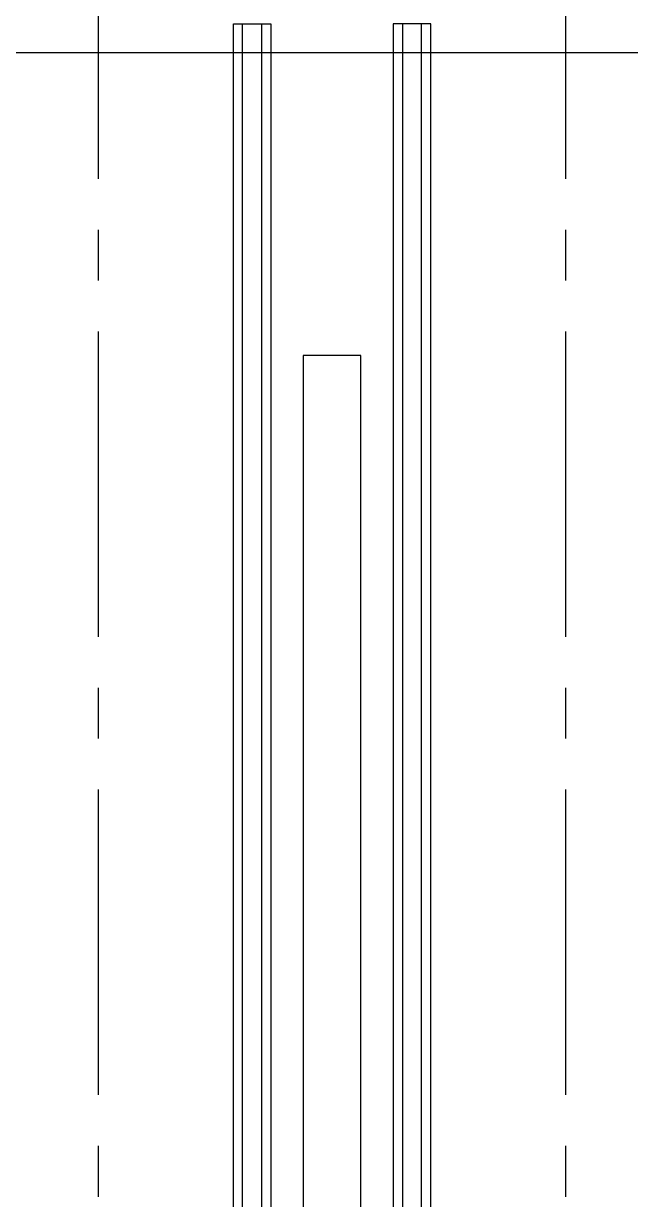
# Model space of a CAD drawing. Extents: x -115306 to 97263, y 46189 to 262006.
# Drawn here: x -23164 to -21060, y 248561 to 252637 of the extents above; entities that cross this region are included whole.
import ezdxf

# ---------------------------------------------------------------- set-up
doc = ezdxf.new("R2010")
doc.units = 0
doc.header["$LTSCALE"] = 508
doc.linetypes.add('STYLE_06', pattern=[3.125, 2.083359, -0.347214, 0.347214, -0.347214])
doc.layers.add('INSTALACION_NUEVA', color=7, linetype='CONTINUOUS')

# ---------------------------------------------------------------- blocks, each defined once
blk = doc.blocks.new('*U125')
at = {"layer": 'INSTALACION_NUEVA', "color": 1, "linetype": 'Continuous'}
blk.add_lwpolyline([(-16939.3, 32039), (52970.7, 32039), (52970.7, 28689), (-16939.3, 28689)], close=True, dxfattribs=at)
blk = doc.blocks.new('*U792')
at = {"layer": 'INSTALACION_NUEVA', "color": 4, "linetype": 'Continuous'}
for points in [[(1572.7, 28789), (1572.7, -7311), (1702.7, -7311), (1702.7, 28789)], [(1604.7, 28789), (1604.7, -7311), (1670.7, -7311), (1670.7, 28789)]]:
    blk.add_lwpolyline(points, close=True, dxfattribs=at)
blk = doc.blocks.new('*U793')
at = {"layer": 'INSTALACION_NUEVA', "color": 4}
blk.add_blockref('*U792', (0, 0), dxfattribs=at)
blk = doc.blocks.new('*U788')
at = {"layer": 'INSTALACION_NUEVA', "color": 4, "linetype": 'Continuous'}
for points in [[(1148.7, 28789), (1148.7, -7311), (1018.7, -7311), (1018.7, 28789)], [(1116.7, 28789), (1116.7, -7311), (1050.7, -7311), (1050.7, 28789)]]:
    blk.add_lwpolyline(points, close=True, dxfattribs=at)
blk = doc.blocks.new('*U790')
at = {"layer": 'INSTALACION_NUEVA', "color": 4}
blk.add_blockref('*U788', (0, 0), dxfattribs=at)

msp = doc.modelspace()

# ---------------------------------------------------------------- linework, layer by layer
at = {"layer": 'INSTALACION_NUEVA', "color": 4, "linetype": 'STYLE_06'}
for p, q in [((-22904.5, 215586.43), (-22904.5, 254086.43)), ((-21284.5, 215586.43), (-21284.5, 254086.43))]:
    msp.add_line(p, q, dxfattribs=at)
at = {"layer": 'INSTALACION_NUEVA', "color": 1, "linetype": 'Continuous'}
msp.add_lwpolyline([(-21994.5, 251433.62), (-21994.5, 251486.43), (-22194.5, 251486.43), (-22194.5, 251128.94), (-22194.5, 217686.43), (-21994.5, 217686.43), (-21994.5, 245959), (-21994.5, 246480.32), (-21994.5, 246837.8), (-21994.5, 247248.1), (-21994.5, 251128.94)], close=True, dxfattribs=at)

# ---------------------------------------------------------------- block references
at = {"layer": 'INSTALACION_NUEVA', "color": 4}
for name in ['*U125', '*U790', '*U793']:
    msp.add_blockref(name, (-23455.21, 223847.38), dxfattribs=at)

doc.saveas('drawing.dxf')
